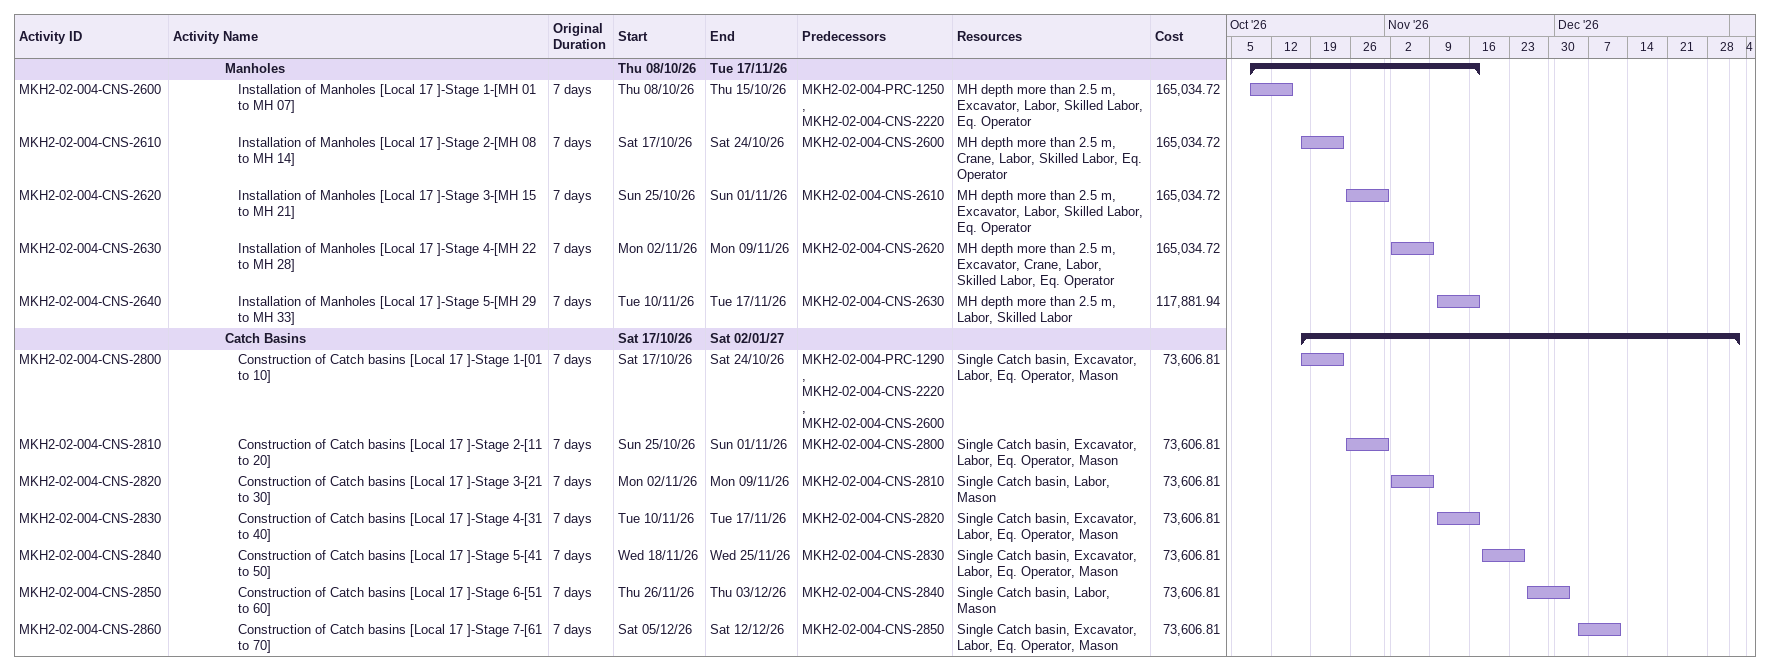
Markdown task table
| ID | Level | Task | Original duration | Start | Finish | Predecessors | Resources | Cost |
|---|---|---|---|---|---|---|---|---|
|  | 5 | **Manholes** |  | 2026-10-08 | 2026-11-17 |  |  |  |
| MKH2-02-004-CNS-2600 | 6 | Installation of Manholes [Local 17 ]-Stage 1-[MH 01 to MH 07] | 7d | 2026-10-08 | 2026-10-15 | MKH2-02-004-PRC-1250, MKH2-02-004-CNS-2220 | MH depth more than 2.5 m, Excavator, Labor, Skilled Labor, Eq. Operator | 165034.72 |
| MKH2-02-004-CNS-2610 | 6 | Installation of Manholes [Local 17 ]-Stage 2-[MH 08 to MH 14] | 7d | 2026-10-17 | 2026-10-24 | MKH2-02-004-CNS-2600 | MH depth more than 2.5 m, Crane, Labor, Skilled Labor, Eq. Operator | 165034.72 |
| MKH2-02-004-CNS-2620 | 6 | Installation of Manholes [Local 17 ]-Stage 3-[MH 15 to MH 21] | 7d | 2026-10-25 | 2026-11-01 | MKH2-02-004-CNS-2610 | MH depth more than 2.5 m, Excavator, Labor, Skilled Labor, Eq. Operator | 165034.72 |
| MKH2-02-004-CNS-2630 | 6 | Installation of Manholes [Local 17 ]-Stage 4-[MH 22 to MH 28] | 7d | 2026-11-02 | 2026-11-09 | MKH2-02-004-CNS-2620 | MH depth more than 2.5 m, Excavator, Crane, Labor, Skilled Labor, Eq. Operator | 165034.72 |
| MKH2-02-004-CNS-2640 | 6 | Installation of Manholes [Local 17 ]-Stage 5-[MH 29 to MH 33] | 7d | 2026-11-10 | 2026-11-17 | MKH2-02-004-CNS-2630 | MH depth more than 2.5 m, Labor, Skilled Labor | 117881.94 |
|  | 5 | **Catch Basins** |  | 2026-10-17 | 2027-01-02 |  |  |  |
| MKH2-02-004-CNS-2800 | 6 | Construction of Catch basins [Local 17 ]-Stage 1-[01 to 10] | 7d | 2026-10-17 | 2026-10-24 | MKH2-02-004-PRC-1290, MKH2-02-004-CNS-2220, MKH2-02-004-CNS-2600 | Single Catch basin, Excavator, Labor, Eq. Operator, Mason | 73606.81 |
| MKH2-02-004-CNS-2810 | 6 | Construction of Catch basins [Local 17 ]-Stage 2-[11 to 20] | 7d | 2026-10-25 | 2026-11-01 | MKH2-02-004-CNS-2800 | Single Catch basin, Excavator, Labor, Eq. Operator, Mason | 73606.81 |
| MKH2-02-004-CNS-2820 | 6 | Construction of Catch basins [Local 17 ]-Stage 3-[21 to 30] | 7d | 2026-11-02 | 2026-11-09 | MKH2-02-004-CNS-2810 | Single Catch basin, Labor, Mason | 73606.81 |
| MKH2-02-004-CNS-2830 | 6 | Construction of Catch basins [Local 17 ]-Stage 4-[31 to 40] | 7d | 2026-11-10 | 2026-11-17 | MKH2-02-004-CNS-2820 | Single Catch basin, Excavator, Labor, Eq. Operator, Mason | 73606.81 |
| MKH2-02-004-CNS-2840 | 6 | Construction of Catch basins [Local 17 ]-Stage 5-[41 to 50] | 7d | 2026-11-18 | 2026-11-25 | MKH2-02-004-CNS-2830 | Single Catch basin, Excavator, Labor, Eq. Operator, Mason | 73606.81 |
| MKH2-02-004-CNS-2850 | 6 | Construction of Catch basins [Local 17 ]-Stage 6-[51 to 60] | 7d | 2026-11-26 | 2026-12-03 | MKH2-02-004-CNS-2840 | Single Catch basin, Labor, Mason | 73606.81 |
| MKH2-02-004-CNS-2860 | 6 | Construction of Catch basins [Local 17 ]-Stage 7-[61 to 70] | 7d | 2026-12-05 | 2026-12-12 | MKH2-02-004-CNS-2850 | Single Catch basin, Excavator, Labor, Eq. Operator, Mason | 73606.81 |
